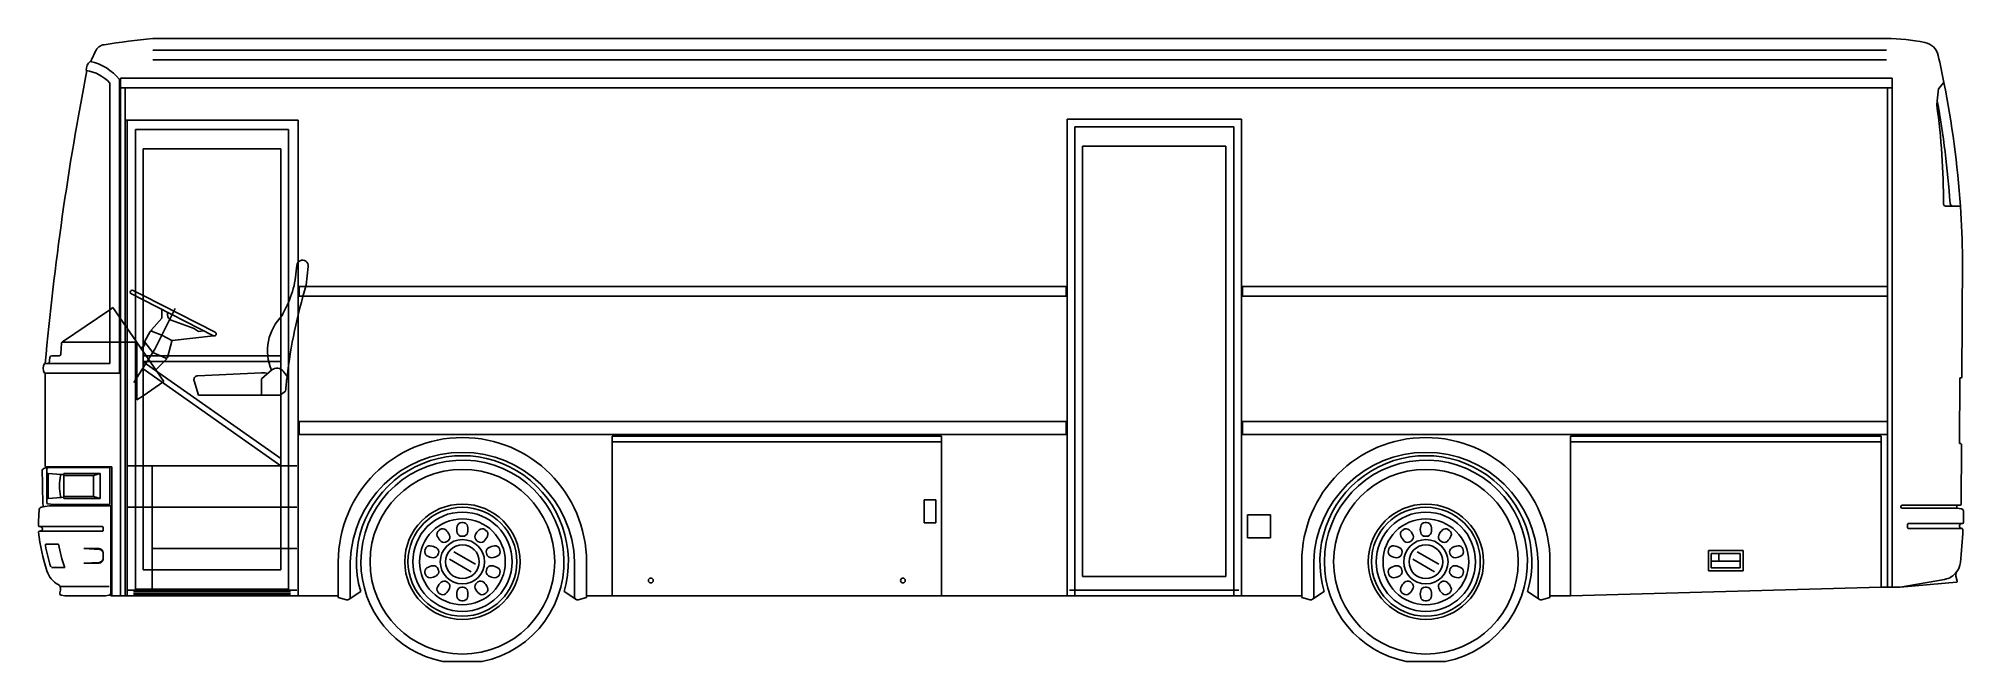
# Model space of a CAD drawing. Extents: x 0 to 9.99, y 0 to 3.23.
import ezdxf

# ---------------------------------------------------------------- set-up
doc = ezdxf.new("R2010")
doc.units = 0
doc.header["$MEASUREMENT"] = 0
doc.layers.get('0').update_dxf_attribs({"linetype": 'CONTINUOUS'})

msp = doc.modelspace()

# ---------------------------------------------------------------- linework, layer by layer
for p, q in [((9.5875, 3.23), (0.5903, 3.23)), ((9.5875, 3.17), (0.5903, 3.17)), ((9.5875, 3.12), (0.5903, 3.12)), ((0.3675, 1.545), (0.3675, 2.9992)), ((0.4175, 1.495), (0.4175, 3.0179)), ((9.6175, 3.024), (0.4225, 3.024)), ((0.4225, 3.024), (0.4225, 0.34)), ((9.6175, 3.024), (9.6175, 0.385)), ((9.8861, 3.002), (9.8571, 2.97)), ((9.6175, 2.974), (0.4225, 2.974)), ((0.4475, 2.974), (0.4475, 0.34)), ((9.5925, 2.974), (9.5925, 0.385)), ((9.849, 2.885), (9.8511, 2.9075)), ((9.8511, 2.9075), (9.8571, 2.97)), ((1.345, 2.8075), (0.45, 2.8075)), ((0.4575, 2.8075), (0.4575, 0.34)), ((1.345, 2.8075), (1.345, 0.34)), ((5.335, 2.8125), (5.335, 0.34)), ((6.24, 2.8125), (5.335, 2.8125)), ((6.24, 2.8125), (6.24, 0.34)), ((1.295, 2.7575), (0.5, 2.7575)), ((0.5, 2.7575), (0.5, 0.375)), ((1.295, 2.7575), (1.295, 0.375)), ((5.375, 2.7725), (5.375, 0.34)), ((6.2, 2.7725), (5.375, 2.7725)), ((6.2, 2.7725), (6.2, 0.34)), ((1.255, 2.6575), (0.54, 2.6575)), ((0.54, 2.6575), (0.54, 0.475)), ((1.255, 2.6575), (1.255, 0.475)), ((5.415, 2.6725), (5.415, 0.44)), ((6.16, 2.6725), (5.415, 2.6725)), ((6.16, 2.6725), (6.16, 0.44)), ((9.8941, 2.361), (9.933, 2.361)), ((9.9712, 2.361), (9.933, 2.361)), ((1.3374, 2.0537), (1.3299, 1.9784)), ((1.3971, 2.0477), (1.3874, 1.9505)), ((9.9821, 2.0885), (9.9791, 1.475)), ((0.54, 1.8748), (0.4793, 1.9056)), ((0.54, 1.8973), (0.4887, 1.9233)), ((5.33, 1.944), (1.35, 1.944)), ((1.35, 1.944), (1.35, 1.894)), ((5.33, 1.944), (5.33, 1.894)), ((9.5925, 1.944), (6.245, 1.944)), ((6.245, 1.944), (6.245, 1.894)), ((0.3675, 1.8239), (0.1212, 1.6578)), ((0.3839, 1.835), (0.3675, 1.8239)), ((0.3839, 1.835), (0.54, 1.6077)), ((0.9149, 1.707), (0.54, 1.8973)), ((0.9055, 1.6893), (0.54, 1.8748)), ((0.7072, 1.8296), (0.6006, 1.6198)), ((0.6377, 1.8253), (0.6374, 1.7805)), ((0.6676, 1.8101), (0.6675, 1.7974)), ((5.33, 1.894), (1.35, 1.894)), ((9.5925, 1.894), (6.245, 1.894)), ((0.5489, 1.661), (0.5775, 1.7107)), ((0.6368, 1.6911), (0.5838, 1.7128)), ((0.6374, 1.7805), (0.5845, 1.7196)), ((0.8001, 1.7277), (0.6865, 1.7693)), ((0.8274, 1.7103), (0.8123, 1.7213)), ((0.8572, 1.7138), (0.8274, 1.7103)), ((0.1168, 1.65), (0.114, 1.5945)), ((0.1185, 1.655), (0.3675, 1.655)), ((0.3675, 1.655), (0.5075, 1.655)), ((0.6006, 1.6198), (0.4926, 1.4463)), ((0.5075, 1.655), (0.5075, 1.3558)), ((0.5282, 1.6248), (0.54, 1.6336)), ((0.54, 1.6336), (0.5472, 1.6391)), ((0.54, 1.6077), (0.6471, 1.4516)), ((0.5493, 1.6554), (0.5472, 1.6391)), ((0.5916, 1.6019), (0.5493, 1.6554)), ((0.5916, 1.6019), (0.6584, 1.5731)), ((0.689, 1.6646), (0.6368, 1.6911)), ((0.6893, 1.66), (0.6667, 1.5758)), ((0.9055, 1.6893), (0.6918, 1.6641)), ((0.3675, 1.545), (0.0295, 1.545)), ((0.056, 1.5762), (0.0521, 1.545)), ((0.104, 1.585), (0.0659, 1.585)), ((0.54, 1.585), (1.255, 1.585)), ((0.54, 1.555), (1.255, 1.555)), ((1.255, 1.0517), (0.54, 1.5541)), ((1.255, 1.015), (0.54, 1.5175)), ((0.6599, 1.565), (0.6058, 1.5117)), ((1.2086, 1.5117), (1.1554, 1.4655)), ((1.2672, 1.505), (1.2876, 1.4768)), ((0.4175, 1.495), (0.0295, 1.495)), ((0.0325, 1.495), (0.0325, 1.015)), ((0.6471, 1.4516), (0.54, 1.3781)), ((0.8051, 1.4553), (0.8284, 1.3807)), ((1.1556, 1.4968), (0.8241, 1.4815)), ((1.1554, 1.4655), (1.1554, 1.3807)), ((1.2798, 1.4021), (1.2508, 1.3807)), ((9.9682, 1.467), (9.9666, 1.133)), ((9.9712, 1.47), (9.9741, 1.47)), ((0.54, 1.3781), (0.5075, 1.3558)), ((1.2508, 1.3807), (0.8284, 1.3807)), ((5.33, 1.244), (1.35, 1.244)), ((1.35, 1.244), (1.35, 1.177)), ((5.33, 1.244), (5.33, 1.177)), ((9.5925, 1.244), (6.245, 1.244)), ((6.245, 1.244), (6.245, 1.177)), ((5.33, 1.177), (1.35, 1.177)), ((2.9754, 1.168), (4.6834, 1.168)), ((2.9754, 1.168), (2.9754, 0.34)), ((2.9754, 1.138), (4.6834, 1.138)), ((4.6834, 1.168), (4.6834, 0.34)), ((9.5925, 1.177), (6.245, 1.177)), ((7.9475, 0.34), (7.9475, 1.168)), ((9.5595, 1.168), (7.9475, 1.168)), ((9.5595, 1.138), (7.9475, 1.138)), ((9.5595, 0.385), (9.5595, 1.168)), ((9.972, 1.13), (9.9696, 1.13)), ((9.977, 1.125), (9.9755, 0.815)), ((0.0199, 0.9974), (0.0285, 1.0024)), ((0.0306, 1.0031), (0.0625, 1.0059)), ((0.3775, 1.01), (0.0375, 1.01)), ((0.0765, 1.006), (0.046, 1.0034)), ((0.3675, 1.006), (0.0765, 1.006)), ((0.3675, 1.006), (0.3675, 0.814)), ((0.3775, 1.01), (0.3775, 0.34)), ((1.3375, 1.015), (0.4575, 1.015)), ((0.5875, 1.015), (0.5875, 0.37)), ((0.0415, 0.9984), (0.0415, 0.8216)), ((0.1165, 0.97), (0.0457, 0.9747)), ((0.0485, 0.9717), (0.0485, 0.8483)), ((0.1162, 0.9688), (0.1285, 0.9701)), ((0.1165, 0.97), (0.1165, 0.9688)), ((0.1285, 0.975), (0.3175, 0.975)), ((0.1285, 0.975), (0.1285, 0.845)), ((0.2825, 0.965), (0.1285, 0.965)), ((0.2825, 0.965), (0.3175, 0.975)), ((0.2825, 0.965), (0.2825, 0.8545)), ((0.3175, 0.975), (0.3175, 0.845)), ((0.1165, 0.85), (0.0457, 0.8453)), ((0.0765, 0.814), (0.046, 0.8166)), ((0.3725, 0.807), (0.0645, 0.807)), ((0.3675, 0.814), (0.0765, 0.814)), ((0.1162, 0.8512), (0.1285, 0.8499)), ((0.1165, 0.85), (0.1165, 0.8512)), ((0.2825, 0.855), (0.1285, 0.855)), ((0.3175, 0.845), (0.1285, 0.845)), ((0.2825, 0.855), (0.3175, 0.845)), ((0.3725, 0.807), (0.3725, 0.34)), ((1.3375, 0.8), (0.4575, 0.8)), ((4.5944, 0.838), (4.5944, 0.718)), ((4.6544, 0.838), (4.5944, 0.838)), ((4.6544, 0.718), (4.6544, 0.838)), ((9.9535, 0.81), (9.6695, 0.81)), ((9.9705, 0.81), (9.9535, 0.81)), ((9.9535, 0.81), (9.9535, 0.795)), ((0.3275, 0.7), (0, 0.7)), ((0.0018, 0.6994), (0.0089, 0.6984)), ((2.2011, 0.72), (2.1937, 0.72)), ((4.5944, 0.718), (4.6544, 0.718)), ((6.2715, 0.7602), (6.2715, 0.6402)), ((6.3915, 0.7602), (6.2715, 0.7602)), ((6.3915, 0.6402), (6.3915, 0.7602)), ((7.2011, 0.72), (7.1938, 0.72)), ((9.9535, 0.795), (9.6695, 0.795)), ((9.6975, 0.71), (9.6975, 0.695)), ((9.9775, 0.715), (9.7025, 0.715)), ((9.9535, 0.795), (9.977, 0.7915)), ((9.9675, 0.705), (9.9675, 0.7)), ((9.9825, 0.715), (9.9775, 0.715)), ((0.3275, 0.675), (0.0004, 0.675)), ((0.0023, 0.6757), (0.0089, 0.6766)), ((0.0175, 0.6885), (0.0175, 0.6865)), ((0.1013, 0.608), (0.0381, 0.608)), ((0.3325, 0.695), (0.3325, 0.68)), ((2.081, 0.6834), (2.0751, 0.6791)), ((2.1228, 0.6259), (2.1169, 0.6216)), ((2.2011, 0.649), (2.1937, 0.649)), ((2.278, 0.6216), (2.272, 0.6259)), ((2.3197, 0.6791), (2.3138, 0.6834)), ((6.2715, 0.6402), (6.3915, 0.6402)), ((7.0811, 0.6834), (7.0752, 0.6791)), ((7.1228, 0.6259), (7.1169, 0.6216)), ((7.2011, 0.649), (7.1938, 0.649)), ((7.278, 0.6216), (7.2721, 0.6259)), ((7.3198, 0.6791), (7.3138, 0.6834)), ((9.9775, 0.69), (9.7025, 0.69)), ((9.9792, 0.69), (9.9775, 0.69)), ((0.3135, 0.5809), (0.2325, 0.585)), ((0.3125, 0.585), (0.2325, 0.585)), ((0.3135, 0.514), (0.2325, 0.51)), ((0.3125, 0.51), (0.2325, 0.51)), ((0.3325, 0.565), (0.3325, 0.53)), ((1.3375, 0.585), (0.5875, 0.585)), ((1.5534, 0.517), (1.5534, 0.332)), ((1.6156, 0.517), (1.6156, 0.3349)), ((2.0055, 0.5832), (2.0032, 0.5763)), ((2.073, 0.5613), (2.0707, 0.5543)), ((2.2424, 0.465), (2.1299, 0.53)), ((2.2649, 0.504), (2.1524, 0.569)), ((2.3241, 0.5543), (2.3218, 0.5613)), ((2.3916, 0.5763), (2.3893, 0.5832)), ((2.7792, 0.517), (2.7792, 0.3349)), ((2.8414, 0.517), (2.8414, 0.332)), ((6.5535, 0.517), (6.5535, 0.332)), ((6.6157, 0.517), (6.6157, 0.3349)), ((7.0055, 0.5832), (7.0033, 0.5763)), ((7.0731, 0.5613), (7.0708, 0.5543)), ((7.2425, 0.465), (7.1299, 0.53)), ((7.265, 0.504), (7.1524, 0.569)), ((7.3241, 0.5543), (7.3219, 0.5613)), ((7.3917, 0.5763), (7.3894, 0.5832)), ((7.7793, 0.517), (7.7793, 0.3349)), ((7.8415, 0.517), (7.8415, 0.332)), ((8.8435, 0.575), (8.6635, 0.575)), ((8.6635, 0.575), (8.6635, 0.47)), ((8.6785, 0.56), (8.6785, 0.485)), ((8.8285, 0.56), (8.6785, 0.56)), ((8.6785, 0.52), (8.8285, 0.52)), ((8.7185, 0.52), (8.7185, 0.56)), ((8.8285, 0.56), (8.8285, 0.485)), ((8.8435, 0.575), (8.8435, 0.47)), ((0.1333, 0.487), (0.0655, 0.487)), ((0.54, 0.475), (1.255, 0.475)), ((2.0032, 0.4578), (2.0055, 0.4508)), ((2.0707, 0.4797), (2.073, 0.4727)), ((2.1169, 0.4124), (2.1228, 0.4081)), ((2.272, 0.4081), (2.278, 0.4124)), ((2.3218, 0.4727), (2.3241, 0.4797)), ((2.3893, 0.4508), (2.3916, 0.4578)), ((6.16, 0.44), (5.415, 0.44)), ((7.0033, 0.4578), (7.0055, 0.4508)), ((7.0708, 0.4797), (7.0731, 0.4727)), ((7.1169, 0.4124), (7.1228, 0.4081)), ((7.2721, 0.4081), (7.278, 0.4124)), ((7.3219, 0.4727), (7.3241, 0.4797)), ((7.3894, 0.4508), (7.3917, 0.4578)), ((8.8435, 0.47), (8.6635, 0.47)), ((8.8285, 0.485), (8.6785, 0.485)), ((9.6585, 0.385), (9.8891, 0.4257)), ((9.6585, 0.385), (9.9504, 0.4105)), ((9.9548, 0.4168), (9.9478, 0.4429)), ((0.1077, 0.3558), (0.1116, 0.3702)), ((0.3637, 0.389), (0.111, 0.389)), ((0.1345, 0.34), (0.1156, 0.3433)), ((0.3445, 0.34), (0.1345, 0.34)), ((0.3445, 0.34), (0.3642, 0.3435)), ((1.5534, 0.34), (0.3725, 0.34)), ((1.3375, 0.37), (0.4575, 0.37)), ((1.305, 0.365), (0.49, 0.365)), ((1.305, 0.355), (0.49, 0.355)), ((1.305, 0.345), (0.49, 0.345)), ((1.295, 0.375), (0.5, 0.375)), ((1.5534, 0.332), (1.5967, 0.3204)), ((1.6089, 0.3224), (1.6695, 0.3627)), ((2.0751, 0.3549), (2.081, 0.3506)), ((2.1937, 0.385), (2.2011, 0.385)), ((2.1937, 0.314), (2.2011, 0.314)), ((2.3138, 0.3506), (2.3197, 0.3549)), ((2.7859, 0.3224), (2.7253, 0.3627)), ((2.8414, 0.332), (2.7981, 0.3204)), ((6.5535, 0.34), (2.8414, 0.34)), ((6.2275, 0.37), (5.3475, 0.37)), ((6.5535, 0.332), (6.5968, 0.3204)), ((6.609, 0.3224), (6.6696, 0.3627)), ((7.0752, 0.3549), (7.0811, 0.3506)), ((7.1938, 0.385), (7.2011, 0.385)), ((7.1938, 0.314), (7.2011, 0.314)), ((7.3138, 0.3506), (7.3198, 0.3549)), ((7.786, 0.3224), (7.7254, 0.3627)), ((7.8415, 0.332), (7.7982, 0.3204)), ((7.9475, 0.34), (7.8415, 0.34)), ((9.5595, 0.385), (7.9475, 0.34)), ((9.6585, 0.385), (9.5595, 0.385))]:
    msp.add_line(p, q)
for points in [[(2.2996, 0), (2.0952, 0)], [(7.2997, 0), (7.0953, 0)]]:
    msp.add_lwpolyline(points)
for centre, radius in [((2.1974, 0.517), 0.479), ((7.1975, 0.517), 0.479), ((2.1974, 0.517), 0.299), ((2.1974, 0.517), 0.2825), ((7.1975, 0.517), 0.299), ((7.1975, 0.517), 0.2825), ((2.1974, 0.517), 0.2575), ((2.1974, 0.517), 0.2225), ((7.1975, 0.517), 0.2575), ((7.1975, 0.517), 0.2225), ((2.1974, 0.517), 0.115), ((2.1974, 0.517), 0.0875), ((7.1975, 0.517), 0.115), ((7.1975, 0.517), 0.0875), ((3.1754, 0.42), 0.0125), ((4.4834, 0.42), 0.0125)]:
    msp.add_circle(centre, radius)
for centre, radius, start, end in [((0.3471, 3.1388), 0.06, 98.7607, 155.79955), ((1.0511, -1.4289), 4.6816, 95.64817, 98.76532), ((9.5875, 2.23), 1, 78.50318, 89.99999), ((9.7684, 3.1218), 0.09, 12.90785, 78.53217), ((0.295, 3.0711), 0.0498, 125.47674, 187.24893), ((0.2075, 2.8482), 0.27, 38.94386, 77.46277), ((7.966, -0.2853), 8.4129, 155.7993, 156.1895), ((4.9825, 2.025), 5, 11.26808, 12.9081), ((14.9522, 0.1988), 14.9802, 168.97231, 174.84433), ((0.2075, 2.8482), 0.22, 43.34415, 80.02874), ((4.9825, 2.025), 5, 3.85318, 11.26808), ((4.9825, 2.025), 4.948, 4.05554, 10.27394), ((6.0495, 2.3672), 3.8346, 0.05675, 7.76061), ((9.8941, 2.371), 0.01, 180.05484, 269.99985), ((9.933, 2.376), 0.015, 184.05438, 270), ((4.9825, 2.025), 5, 0.72758, 3.85318), ((1.3673, 2.0507), 0.03, 354.26085, 174.43302), ((0.484, 1.9145), 0.01, 61.98708, 241.98709), ((3.9231, 1.1685), 2.6536, 162.86073, 173.37628), ((0.728, 2.0939), 0.6129, 337.73926, 349.13275), ((1.7729, 1.5899), 0.5496, 151.58046, 158.14136), ((1.7729, 1.5899), 0.5496, 150.35471, 151.58046), ((0.5819, 1.7082), 0.005, 67.75561, 150.02326), ((0.5883, 1.7164), 0.005, 139.05267, 247.75552), ((0.6975, 1.7973), 0.03, 179.65391, 248.60757), ((0.7829, 1.6808), 0.05, 54.0772, 69.88837), ((0.9102, 1.6981), 0.01, 241.98212, 61.98211), ((1.4453, 1.6104), 0.2593, 134.74138, 202.84659), ((0.1268, 1.6495), 0.01, 124.0083, 177.10707), ((0.5532, 1.6585), 0.005, 150.02324, 218.3139), ((0.6845, 1.6613), 0.005, 344.97757, 63.08881), ((0.6913, 1.6691), 0.005, 243.0887, 276.72626), ((0.0706, 1.52), 0.0482, 148.72377, 211.27622), ((0.0659, 1.575), 0.01, 90, 172.90413), ((0.104, 1.595), 0.01, 269.99728, 357.1089), ((0.6564, 1.5685), 0.005, 314.54089, 66.66534), ((0.6619, 1.5771), 0.005, 246.66513, 344.97757), ((1.2348, 1.4815), 0.04, 35.99521, 130.9599), ((0.8241, 1.4615), 0.02, 89.9986, 180), ((0.8241, 1.4615), 0.02, 180, 198.21066), ((1.1602, 1.3969), 0.1, 74.31623, 92.63934), ((3.9231, 1.1685), 2.6536, 173.37628, 174.94992), ((9.9712, 1.467), 0.003, 90, 179.75754), ((9.9741, 1.475), 0.005, 270.27417, 0), ((2.1974, 0.517), 0.644, 0, 180), ((7.1975, 0.517), 0.644, 0, 180), ((9.9696, 1.133), 0.003, 180, 269.72018), ((9.972, 1.125), 0.005, 0, 90.26647), ((0.031, 0.9981), 0.005, 95.00289, 120.25644), ((0.0375, 1.015), 0.005, 180, 270), ((0.0465, 0.9984), 0.005, 94.899, 180.00246), ((2.1974, 0.502), 0.582, 1.47685, 178.52314), ((2.1974, 0.517), 0.55, 343.71333, 196.28668), ((2.1974, 0.517), 0.527, 281.17947, 180), ((7.1975, 0.502), 0.582, 1.47685, 178.52314), ((7.1975, 0.517), 0.55, 343.71333, 196.29572), ((7.1975, 0.517), 0.527, 281.17947, 180), ((4.0173, 0.9714), 4, 179.68913, 182.42453), ((0.0224, 0.9931), 0.005, 120.25845, 179.68667), ((0.0465, 0.9797), 0.005, 180, 266.18109), ((0.0455, 0.9717), 0.003, 359.99876, 86.18034), ((0.3874, 0.91), 0.2809, 168.7525, 191.24748), ((0.1168, 0.9638), 0.005, 95.99761, 168.75499), ((0.0136, 0.788), 0.012, 105.68472, 174.71671), ((0.0645, 0.607), 0.2, 102.57572, 105.73051), ((0.0645, 0.607), 0.2, 90, 102.57572), ((0.0465, 0.8403), 0.005, 93.81892, 180), ((0.0465, 0.8216), 0.005, 180, 265.10098), ((0.0455, 0.8483), 0.003, 273.81967, 0), ((0.1168, 0.8562), 0.005, 191.24455, 264.00867), ((9.6695, 0.8025), 0.0075, 90, 270), ((9.9705, 0.815), 0.005, 270.26718, 0), ((0.9974, 0.697), 1, 174.70963, 179.57727), ((0.0025, 0.7043), 0.005, 179.57474, 261.9949), ((0.3275, 0.695), 0.005, 0, 90), ((2.2424, 0.6845), 0.074, 166.70292, 193.29705), ((2.1937, 0.696), 0.024, 90, 166.70291), ((2.2011, 0.696), 0.024, 13.29709, 90), ((2.1524, 0.6845), 0.074, 346.70291, 13.29707), ((7.2425, 0.6845), 0.074, 166.70292, 193.29705), ((7.1938, 0.696), 0.024, 90, 166.70291), ((7.2011, 0.696), 0.024, 13.29709, 90), ((7.1525, 0.6845), 0.074, 346.70291, 13.29707), ((9.7025, 0.71), 0.005, 90, 180), ((9.9775, 0.705), 0.01, 90, 180), ((9.9775, 0.7), 0.01, 180, 270), ((9.9752, 0.7797), 0.012, 0.54091, 81.63367), ((9.9825, 0.72), 0.005, 270, 359.85451), ((4.9875, 0.7325), 5, 359.8566, 0.54184), ((0.003, 0.6707), 0.005, 97.99474, 186.24503), ((0.992, 0.779), 1, 186.24695, 198.05063), ((0.0075, 0.6885), 0.01, 0.00078, 82.00124), ((0.0075, 0.6865), 0.01, 278.00467, 0), ((0.0381, 0.603), 0.005, 89.99998, 190.45398), ((0.992, 0.779), 0.975, 190.45343, 197.20966), ((0.992, 0.779), 0.907, 190.86676, 198.77985), ((0.3275, 0.68), 0.005, 270, 0), ((2.0283, 0.5758), 0.024, 85.29709, 162), ((2.0242, 0.526), 0.074, 58.70291, 85.29707), ((2.0892, 0.6597), 0.024, 126, 202.70291), ((2.1354, 0.679), 0.074, 202.70292, 229.29705), ((2.0952, 0.664), 0.024, 49.29709, 126), ((2.1028, 0.6411), 0.024, 229.29708, 306), ((2.0625, 0.6261), 0.074, 22.70291, 49.29707), ((2.1087, 0.6454), 0.024, 306, 22.70291), ((2.1937, 0.673), 0.024, 193.29708, 270), ((2.2011, 0.673), 0.024, 270, 346.70291), ((2.2861, 0.6454), 0.024, 157.29708, 234), ((2.3323, 0.6261), 0.074, 130.70292, 157.29705), ((2.2921, 0.6411), 0.024, 234, 310.70291), ((2.2997, 0.664), 0.024, 54, 130.70291), ((2.2595, 0.679), 0.074, 310.70291, 337.29707), ((2.3056, 0.6597), 0.024, 337.29709, 54), ((2.3706, 0.526), 0.074, 94.70292, 121.29705), ((2.3665, 0.5758), 0.024, 18, 94.70291), ((7.0284, 0.5758), 0.024, 85.29709, 162), ((7.0243, 0.526), 0.074, 58.70291, 85.29707), ((7.0893, 0.6597), 0.024, 126, 202.70291), ((7.1354, 0.679), 0.074, 202.70292, 229.29705), ((7.0952, 0.664), 0.024, 49.29709, 126), ((7.1028, 0.6411), 0.024, 229.29708, 306), ((7.0626, 0.6261), 0.074, 22.70291, 49.29707), ((7.1087, 0.6454), 0.024, 306, 22.70291), ((7.1938, 0.673), 0.024, 193.29708, 270), ((7.2011, 0.673), 0.024, 270, 346.70291), ((7.2862, 0.6454), 0.024, 157.29708, 234), ((7.3323, 0.6261), 0.074, 130.70292, 157.29705), ((7.2921, 0.6411), 0.024, 234, 310.70291), ((7.2997, 0.664), 0.024, 54, 130.70291), ((7.2595, 0.679), 0.074, 310.70291, 337.29707), ((7.3056, 0.6597), 0.024, 337.29709, 54), ((7.3707, 0.526), 0.074, 94.70292, 121.29705), ((7.3666, 0.5758), 0.024, 18, 94.70291), ((9.7025, 0.695), 0.005, 180, 270), ((7.9852, 0.7497), 2, 353.18327, 358.14229), ((9.9792, 0.685), 0.005, 358.14203, 89.99999), ((0.3125, 0.565), 0.02, 0, 90), ((0.3125, 0.53), 0.02, 270, 0), ((0.3125, 0.561), 0.02, 0.00117, 87.13807), ((0.3125, 0.534), 0.02, 272.86316, 0), ((2.1974, 0.517), 0.527, 180, 258.8205), ((2.026, 0.5688), 0.024, 162, 238.70291), ((2.052, 0.6116), 0.074, 238.70292, 265.29705), ((2.0479, 0.5617), 0.024, 265.29708, 342), ((2.0502, 0.5687), 0.024, 342, 58.70291), ((2.3446, 0.5687), 0.024, 121.29708, 198), ((2.3469, 0.5617), 0.024, 198, 274.70291), ((2.3428, 0.6116), 0.074, 274.70291, 301.29707), ((2.3688, 0.5688), 0.024, 301.29709, 18), ((7.1975, 0.517), 0.527, 180, 258.8205), ((7.0261, 0.5688), 0.024, 162, 238.70291), ((7.0521, 0.6116), 0.074, 238.70292, 265.29705), ((7.048, 0.5617), 0.024, 265.29708, 342), ((7.0502, 0.5687), 0.024, 342, 58.70291), ((7.3447, 0.5687), 0.024, 121.29708, 198), ((7.347, 0.5617), 0.024, 198, 274.70291), ((7.3429, 0.6116), 0.074, 274.70291, 301.29707), ((7.3688, 0.5688), 0.024, 301.29709, 18), ((9.8718, 0.5242), 0.1, 323.26102, 353.1834), ((0.1601, 0.5079), 0.125, 198.04999, 241.00861), ((2.026, 0.4652), 0.024, 121.29709, 198), ((2.0283, 0.4582), 0.024, 198, 274.70291), ((2.052, 0.4225), 0.074, 94.70291, 121.29707), ((2.0242, 0.508), 0.074, 274.70292, 301.29705), ((2.0479, 0.4723), 0.024, 18, 94.70291), ((2.0502, 0.4653), 0.024, 301.29708, 18), ((2.1354, 0.355), 0.074, 130.70291, 157.29707), ((2.1028, 0.393), 0.024, 54, 130.70291), ((2.1087, 0.3886), 0.024, 337.29708, 54), ((2.2861, 0.3886), 0.024, 126, 202.70291), ((2.2921, 0.393), 0.024, 49.29708, 126), ((2.2595, 0.355), 0.074, 22.70292, 49.29705), ((2.3446, 0.4653), 0.024, 162, 238.70291), ((2.3469, 0.4723), 0.024, 85.29708, 162), ((2.3706, 0.508), 0.074, 238.70291, 265.29707), ((2.3428, 0.4225), 0.074, 58.70292, 85.29705), ((2.3665, 0.4582), 0.024, 265.29709, 342), ((2.3688, 0.4652), 0.024, 342, 58.70291), ((7.0261, 0.4652), 0.024, 121.29709, 198), ((7.0284, 0.4582), 0.024, 198, 274.70291), ((7.0521, 0.4225), 0.074, 94.70291, 121.29707), ((7.0243, 0.508), 0.074, 274.70292, 301.29705), ((7.048, 0.4723), 0.024, 18, 94.70291), ((7.0502, 0.4653), 0.024, 301.29708, 18), ((7.1354, 0.355), 0.074, 130.70291, 157.29707), ((7.1028, 0.393), 0.024, 54, 130.70291), ((7.1087, 0.3886), 0.024, 337.29708, 54), ((7.2862, 0.3886), 0.024, 126, 202.70291), ((7.2921, 0.393), 0.024, 49.29708, 126), ((7.2595, 0.355), 0.074, 22.70292, 49.29705), ((7.3447, 0.4653), 0.024, 162, 238.70291), ((7.347, 0.4723), 0.024, 85.29708, 162), ((7.3707, 0.508), 0.074, 238.70291, 265.29707), ((7.3429, 0.4225), 0.074, 58.70292, 85.29705), ((7.3666, 0.4582), 0.024, 265.29709, 342), ((7.3688, 0.4652), 0.024, 342, 58.70291), ((9.8718, 0.5242), 0.1, 279.99994, 323.26102), ((9.972, 0.4494), 0.025, 143.26125, 194.99924), ((9.95, 0.4155), 0.005, 274.9967, 15.00177), ((0.0874, 0.3767), 0.025, 344.99965, 61.00801), ((0.1174, 0.3532), 0.01, 165.0004, 259.99765), ((0.3625, 0.3533), 0.01, 279.99905, 0), ((1.6006, 0.3349), 0.015, 254.99973, 0), ((2.0892, 0.3743), 0.024, 157.29709, 234), ((2.0952, 0.37), 0.024, 234, 310.70291), ((2.0625, 0.4079), 0.074, 310.70292, 337.29705), ((2.2424, 0.3495), 0.074, 166.70291, 193.29707), ((2.1937, 0.361), 0.024, 90, 166.70291), ((2.1937, 0.338), 0.024, 193.29709, 270), ((2.2011, 0.361), 0.024, 13.29708, 90), ((2.2011, 0.338), 0.024, 270, 346.70291), ((2.1524, 0.3495), 0.074, 346.70292, 13.29705), ((2.3323, 0.4079), 0.074, 202.70291, 229.29707), ((2.2997, 0.37), 0.024, 229.29709, 306), ((2.3056, 0.3743), 0.024, 306, 22.70291), ((2.7942, 0.3349), 0.015, 180, 285.00027), ((6.6007, 0.3349), 0.015, 254.99973, 0), ((7.0893, 0.3743), 0.024, 157.29709, 234), ((7.0952, 0.37), 0.024, 234, 310.70291), ((7.0626, 0.4079), 0.074, 310.70292, 337.29705), ((7.2425, 0.3495), 0.074, 166.70291, 193.29707), ((7.1938, 0.361), 0.024, 90, 166.70291), ((7.1938, 0.338), 0.024, 193.29709, 270), ((7.2011, 0.361), 0.024, 13.29708, 90), ((7.2011, 0.338), 0.024, 270, 346.70291), ((7.1525, 0.3495), 0.074, 346.70292, 13.29705), ((7.3323, 0.4079), 0.074, 202.70291, 229.29707), ((7.2997, 0.37), 0.024, 229.29709, 306), ((7.3056, 0.3743), 0.024, 306, 22.70291), ((7.7943, 0.3349), 0.015, 180, 285.00027)]:
    msp.add_arc(centre, radius, start, end)

doc.saveas('drawing.dxf')
